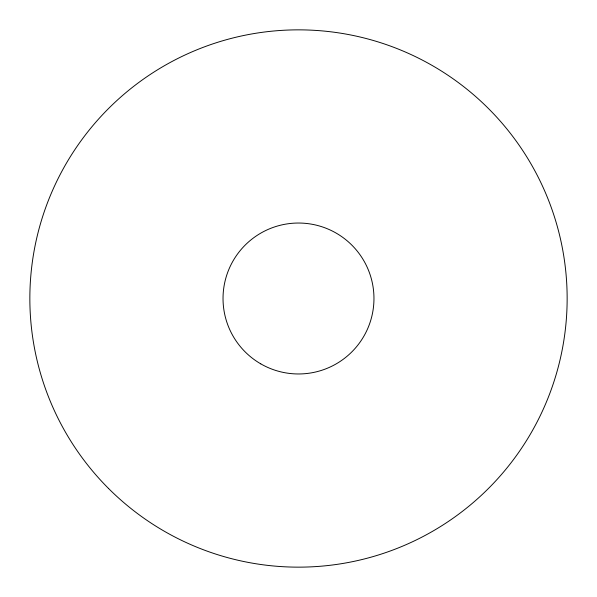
<?xml version="1.0" encoding="UTF-8"?>
<svg xmlns="http://www.w3.org/2000/svg" width="597" height="597" viewBox="0 0 597 597"><rect width="100%" height="100%" fill="white"/><g stroke="black" fill="none" stroke-linecap="round" stroke-linejoin="round"><path stroke-width="0.9" d="M108.535 488.465A268.65 268.65 0 0 0 557.994 368.028A268.65 268.65 0 0 0 228.972 39.006A268.65 268.65 0 0 0 108.535 488.465M260.77 363.857A75.461 75.461 0 0 0 373.961 298.5A75.461 75.461 0 0 0 260.77 233.143A75.461 75.461 0 0 0 260.77 363.857"/></g></svg>
